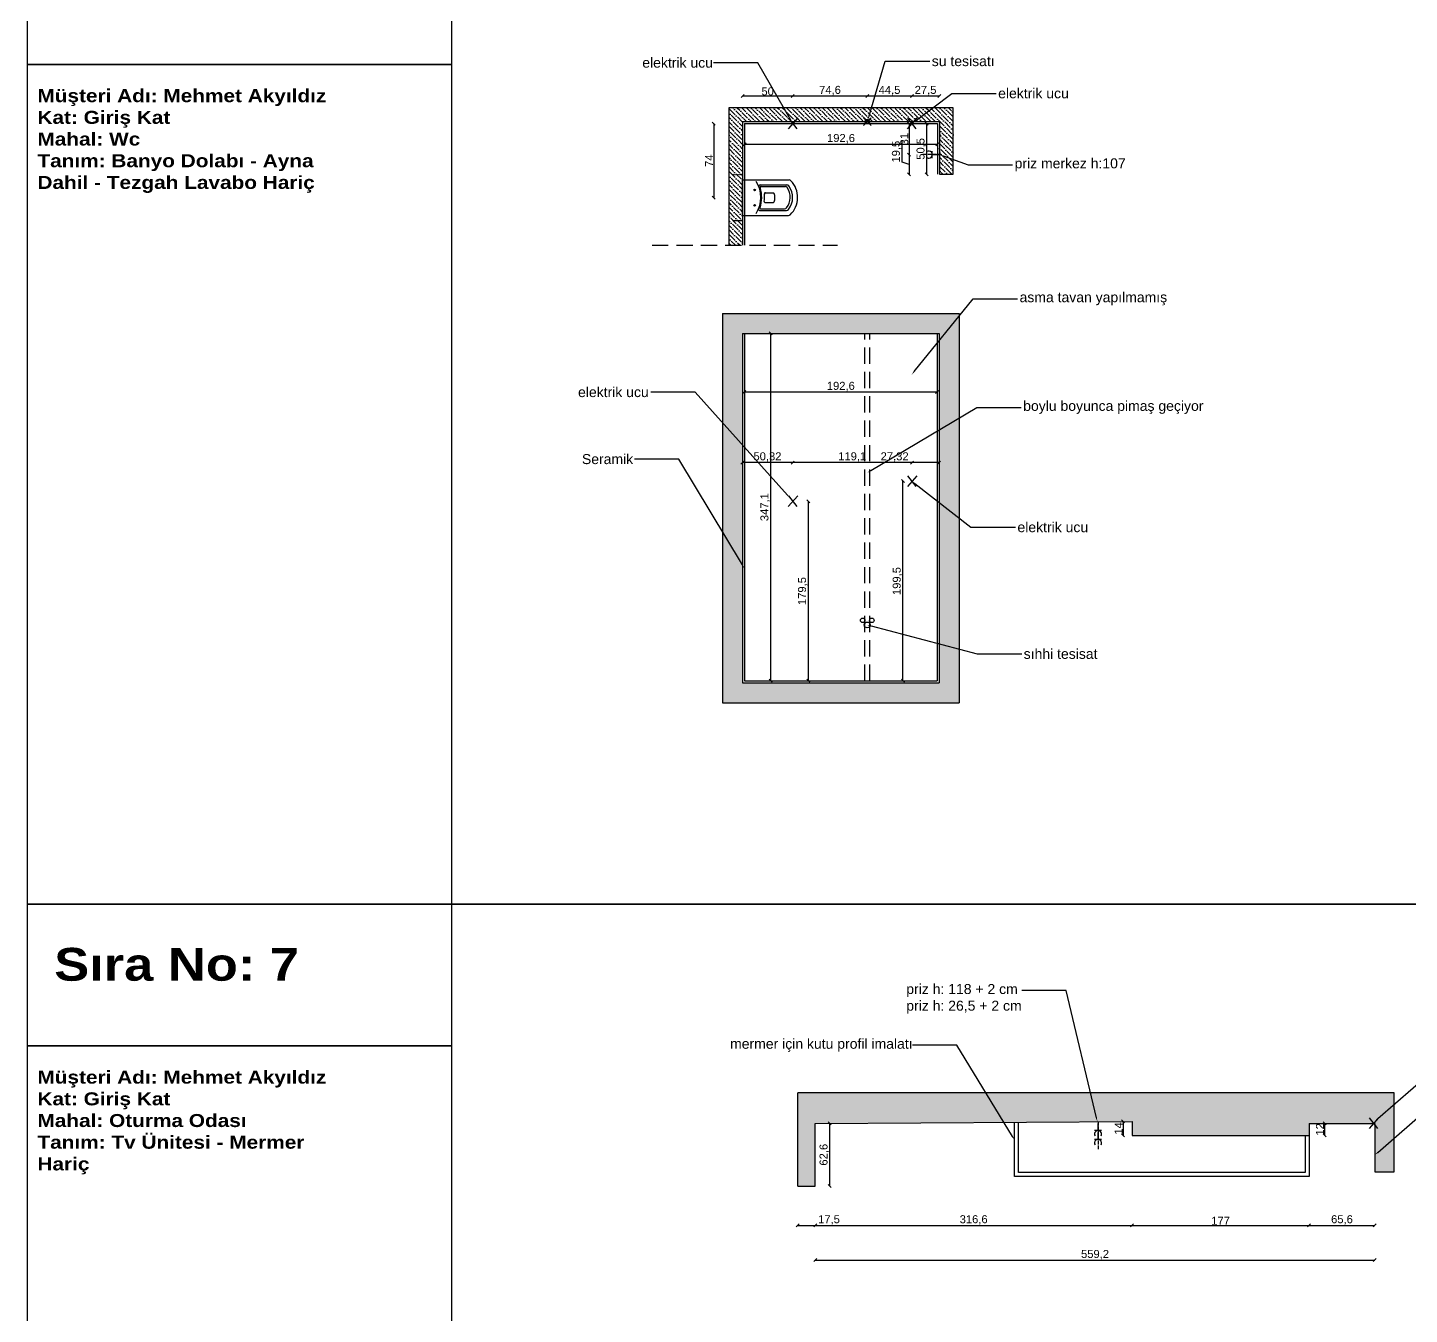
# Model space of a CAD drawing. Header units: millimetres. Extents: x -1860 to 15304, y 307 to 22353.
# Drawn here: x 3092 to 4473, y 15588 to 16874 of the extents above; entities that cross this region are included whole.
import ezdxf
from ezdxf import colors
from ezdxf.entities.mleader import LeaderData, LeaderLine
from ezdxf.math import Vec2, Vec3

# ---------------------------------------------------------------- set-up
doc = ezdxf.new("R2010")
doc.units = ezdxf.units.MM
for name, pattern in [('( Hidden )', [0.375, 0.25, -0.125]), ('CENTER', [50.8, 31.75, -6.35, 6.35, -6.35]), ('DOT', [0.25, 0, -0.25])]:
    doc.linetypes.add(name, pattern=pattern)
for name, color, linetype in [('0_Toner_Axis', 8, 'CENTER'), ('5_Toner_Electrical', 133, 'Continuous'), ('dim_int', 183, 'Continuous'), ('perde', 90, 'Continuous'), ('prizler elektrik', 2, 'Continuous')]:
    doc.layers.add(name, color=color, linetype=linetype)
doc.layers.add('transparan', color=7, linetype='Continuous', transparency=0.75)
doc.layers.add('çerçeve', color=40, linetype='Continuous', lineweight=40)
doc.styles.get("Standard").update_dxf_attribs({"font": 'arial.ttf'})
doc.dimstyles.new('ISO-25', dxfattribs={"dimtxt": 8, "dimasz": 3, "dimexe": 1.25, "dimexo": 0.625, "dimtad": 1, "dimtxsty": 'Standard', "dimblk": 'OBLIQUE', "dimcen": 2.5, "dimse1": 1, "dimse2": 1, "dimadec": 0, "dimazin": 0, "dimtfac": 1, "dimtmove": 0, "dimatfit": 3, "dimldrblk": 'OBLIQUE', "dimfxl": 1, "dimarcsym": 0})

# ---------------------------------------------------------------- blocks, each defined once
blk = doc.blocks.new('_Oblique')
at = {"color": 0, "linetype": 'ByBlock', "lineweight": -2}
blk.add_line((-0.5, -0.5), (0.5, 0.5), dxfattribs=at)
blk = doc.blocks.new('*D156')
at = {"color": 0, "lineweight": -2, "transparency": 16777216}
blk.add_line((3808.8, 16757.1), (4001.4, 16757.1), dxfattribs=at)
at = {"layer": 'Defpoints', "color": 0, "transparency": 16777216}
for p in [(3808.8, 16777.7), (4001.4, 16777.7), (4001.4, 16757.1)]:
    blk.add_point(p, dxfattribs=at)
at = {"color": 0, "lineweight": -2, "transparency": 16777216, "xscale": 3, "yscale": 3, "zscale": 3, "rotation": 180}
blk.add_blockref('_Oblique', (3808.8, 16757.1), dxfattribs=at)
at = {"color": 0, "lineweight": -2, "transparency": 16777216, "xscale": 3, "yscale": 3, "zscale": 3}
blk.add_blockref('_Oblique', (4001.4, 16757.1), dxfattribs=at)
at = {"color": 0, "transparency": 16777216, "insert": (3905.1, 16762.6), "char_height": 8, "attachment_point": 5}
blk.add_mtext('192,6', dxfattribs=at)
blk = doc.blocks.new('*D355')
at = {"color": 0, "lineweight": -2, "transparency": 16777216}
blk.add_line((3990.7, 16777.7), (3990.7, 16727.2), dxfattribs=at)
at = {"layer": 'Defpoints', "color": 0, "transparency": 16777216}
for p in [(4001.4, 16777.7), (3990.7, 16727.2), (4003.4, 16727.2)]:
    blk.add_point(p, dxfattribs=at)
at = {"color": 0, "lineweight": -2, "transparency": 16777216, "xscale": 3, "yscale": 3, "zscale": 3}
for p, rotation in [((3990.7, 16777.7), 90), ((3990.7, 16727.2), 270)]:
    blk.add_blockref('_Oblique', p, dxfattribs=dict(at, rotation=rotation))
at = {"color": 0, "transparency": 16777216, "insert": (3985.3, 16752.5), "char_height": 8, "attachment_point": 5, "rotation": 90}
blk.add_mtext('50,5', dxfattribs=at)
blk = doc.blocks.new('zgvfdvd')
at = {"layer": 'prizler elektrik', "lineweight": 30}
for p, q in [((22208.29, -7204.62), (22213.29, -7209.62)), ((22213.29, -7204.62), (22208.29, -7209.62))]:
    blk.add_line(p, q, dxfattribs=at)
blk.add_circle((22210.79, -7207.12), 1.5, dxfattribs=at)
blk = doc.blocks.new('klozettt')
at = {"layer": 'transparan'}
for p, q in [((30831.9, 9996.9), (30831.9, 10043.4)), ((30831.9, 9996.9), (30831.9, 10042.8)), ((30836.9, 10014.3), (30836.9, 10041.2)), ((30862.3, 10013.8), (30862.3, 10040.8)), ((30867.3, 9996.9), (30867.3, 10042.8)), ((30838.4, 10015.4), (30838.4, 10039.3)), ((30844.8, 10019.6), (30844.8, 10027.6)), ((30854.4, 10019.5), (30854.4, 10027.6)), ((30860.8, 10015.2), (30860.8, 10038.9))]:
    blk.add_line(p, q, dxfattribs=at)
at = {"layer": 'transparan', "linetype": 'DOT', "ltscale": 0.05}
for p, q in [((30826.4, 9986.9), (30826.4, 9996.9)), ((30826.4, 9996.9), (30872.8, 9996.9)), ((30872.8, 9996.9), (30872.8, 9986.9))]:
    blk.add_line(p, q, dxfattribs=at)
at = {"layer": 'transparan', "linetype": 'Continuous'}
blk.add_line((30867.3, 9996.9), (30831.9, 9996.9), dxfattribs=at)
at = {"layer": 'transparan'}
for centre in [(30841.9, 10008.9), (30857.3, 10008.9)]:
    blk.add_circle(centre, 0.75, dxfattribs=at)
for centre, radius, start, end in [((30834.4, 10043.4), 2.5, 133.9934, 180.0201), ((30849.3, 10027.9), 24, 43.837, 133.9934), ((30839.4, 10041.2), 2.5, 125.722, 180.0346), ((30849.3, 10027.4), 19.5, 51.8497, 125.722), ((30840.9, 10039.3), 2.5, 124.1713, 180.0375), ((30849.3, 10026.9), 17.5, 53.1214, 124.1713), ((30858.3, 10038.9), 2.5, 0.0198, 53.1214), ((30859.8, 10040.8), 2.5, 0.0198, 51.8498), ((30864.8, 10042.8), 2.5, 0.0195, 43.837), ((30845.8, 10027.6), 1, 109.3138, 180.0375), ((30849.6, 10016.7), 12.5, 70.7258, 109.3138), ((30853.4, 10027.6), 1, 0.0021, 70.7258), ((30849.3, 9985.1), 30, 57.7888, 122.2507), ((30838.2, 10014.4), 1.29, 182.1145, 291.8665), ((30839.4, 10015.4), 1, 180.0375, 288.0527), ((30849.3, 9985), 31, 70.8535, 108.0527), ((30845.8, 10019.6), 1, 180.0375, 276.2942), ((30849.3, 9987.8), 31, 82.6634, 96.2942), ((30853.4, 10019.5), 1, 262.6634, 0.0021), ((30859.8, 10015.2), 1, 250.8535, 305.4367), ((30859.8, 10015.2), 1, 305.4367, 0.0197), ((30861.2, 10013.8), 1.11, 254.2168, 357.0535)]:
    blk.add_arc(centre, radius, start, end, dxfattribs=at)
blk = doc.blocks.new('*D356')
at = {"color": 0, "lineweight": -2, "transparency": 16777216}
blk.add_line((3777.9, 16777.7), (3777.9, 16703.7), dxfattribs=at)
at = {"layer": 'Defpoints', "color": 0, "transparency": 16777216}
for p in [(3806.8, 16777.7), (3777.9, 16703.7), (3806.8, 16703.7)]:
    blk.add_point(p, dxfattribs=at)
at = {"color": 0, "lineweight": -2, "transparency": 16777216, "xscale": 3, "yscale": 3, "zscale": 3}
for p, rotation in [((3777.9, 16777.7), 90), ((3777.9, 16703.7), 270)]:
    blk.add_blockref('_Oblique', p, dxfattribs=dict(at, rotation=rotation))
at = {"color": 0, "transparency": 16777216, "insert": (3773.3, 16740.7), "char_height": 8, "attachment_point": 5, "rotation": 90}
blk.add_mtext('74', dxfattribs=at)
blk = doc.blocks.new('*D157')
at = {"color": 0, "lineweight": -2, "transparency": 16777216}
blk.add_line((4003.4, 16805.2), (3975.9, 16805.2), dxfattribs=at)
at = {"layer": 'Defpoints', "color": 0, "transparency": 16777216}
for p in [(3975.9, 16805.2), (3975.9, 16779.7), (4003.4, 16779.7)]:
    blk.add_point(p, dxfattribs=at)
at = {"color": 0, "lineweight": -2, "transparency": 16777216, "xscale": 3, "yscale": 3, "zscale": 3, "rotation": 180}
blk.add_blockref('_Oblique', (3975.9, 16805.2), dxfattribs=at)
at = {"color": 0, "lineweight": -2, "transparency": 16777216, "xscale": 3, "yscale": 3, "zscale": 3}
blk.add_blockref('_Oblique', (4003.4, 16805.2), dxfattribs=at)
at = {"color": 0, "transparency": 16777216, "insert": (3989.6, 16810.7), "char_height": 8, "attachment_point": 5}
blk.add_mtext('27,5', dxfattribs=at)
blk = doc.blocks.new('*D357')
at = {"color": 0, "lineweight": -2, "transparency": 16777216}
blk.add_line((3975.9, 16805.2), (3931.4, 16805.2), dxfattribs=at)
at = {"layer": 'Defpoints', "color": 0, "transparency": 16777216}
for p in [(3931.4, 16805.2), (3931.4, 16779.7), (3975.9, 16779.7)]:
    blk.add_point(p, dxfattribs=at)
at = {"color": 0, "lineweight": -2, "transparency": 16777216, "xscale": 3, "yscale": 3, "zscale": 3, "rotation": 180}
blk.add_blockref('_Oblique', (3931.4, 16805.2), dxfattribs=at)
at = {"color": 0, "lineweight": -2, "transparency": 16777216, "xscale": 3, "yscale": 3, "zscale": 3}
blk.add_blockref('_Oblique', (3975.9, 16805.2), dxfattribs=at)
at = {"color": 0, "transparency": 16777216, "insert": (3953.6, 16810.7), "char_height": 8, "attachment_point": 5}
blk.add_mtext('44,5', dxfattribs=at)
blk = doc.blocks.new('*D358')
at = {"color": 0, "lineweight": -2, "transparency": 16777216}
blk.add_line((3931.4, 16805.2), (3856.8, 16805.2), dxfattribs=at)
at = {"layer": 'Defpoints', "color": 0, "transparency": 16777216}
for p in [(3856.8, 16805.2), (3856.8, 16779.7), (3931.4, 16779.7)]:
    blk.add_point(p, dxfattribs=at)
at = {"color": 0, "lineweight": -2, "transparency": 16777216, "xscale": 3, "yscale": 3, "zscale": 3, "rotation": 180}
blk.add_blockref('_Oblique', (3856.8, 16805.2), dxfattribs=at)
at = {"color": 0, "lineweight": -2, "transparency": 16777216, "xscale": 3, "yscale": 3, "zscale": 3}
blk.add_blockref('_Oblique', (3931.4, 16805.2), dxfattribs=at)
at = {"color": 0, "transparency": 16777216, "insert": (3894.1, 16810.7), "char_height": 8, "attachment_point": 5}
blk.add_mtext('74,6', dxfattribs=at)
blk = doc.blocks.new('*D158')
at = {"color": 0, "lineweight": -2, "transparency": 16777216}
blk.add_line((3856.8, 16805.2), (3806.8, 16805.2), dxfattribs=at)
at = {"layer": 'Defpoints', "color": 0, "transparency": 16777216}
for p in [(3806.8, 16805.2), (3806.8, 16779.7), (3856.8, 16779.7)]:
    blk.add_point(p, dxfattribs=at)
at = {"color": 0, "lineweight": -2, "transparency": 16777216, "xscale": 3, "yscale": 3, "zscale": 3, "rotation": 180}
blk.add_blockref('_Oblique', (3806.8, 16805.2), dxfattribs=at)
at = {"color": 0, "lineweight": -2, "transparency": 16777216, "xscale": 3, "yscale": 3, "zscale": 3}
blk.add_blockref('_Oblique', (3856.8, 16805.2), dxfattribs=at)
at = {"color": 0, "transparency": 16777216, "insert": (3831.8, 16809.9), "char_height": 8, "attachment_point": 5}
blk.add_mtext('50', dxfattribs=at)
blk = doc.blocks.new('*D159')
at = {"color": 0, "lineweight": -2, "transparency": 16777216}
blk.add_line((3834.8, 16568.1), (3834.8, 16221), dxfattribs=at)
at = {"layer": 'Defpoints', "color": 0, "transparency": 16777216}
for p in [(3808.6, 16568.1), (3808.6, 16221), (3834.8, 16221)]:
    blk.add_point(p, dxfattribs=at)
at = {"color": 0, "lineweight": -2, "transparency": 16777216, "xscale": 3, "yscale": 3, "zscale": 3}
for p, rotation in [((3834.8, 16568.1), 90), ((3834.8, 16221), 270)]:
    blk.add_blockref('_Oblique', p, dxfattribs=dict(at, rotation=rotation))
at = {"color": 0, "transparency": 16777216, "insert": (3829.3, 16394.5), "char_height": 8, "attachment_point": 5, "rotation": 90}
blk.add_mtext('347,1', dxfattribs=at)
blk = doc.blocks.new('*D359')
at = {"color": 0, "lineweight": -2, "transparency": 16777216}
blk.add_line((3808.6, 16509.6), (4001.2, 16509.6), dxfattribs=at)
at = {"layer": 'Defpoints', "color": 0, "transparency": 16777216}
for p in [(3808.6, 16568.1), (4001.2, 16568.1), (4001.2, 16509.6)]:
    blk.add_point(p, dxfattribs=at)
at = {"color": 0, "lineweight": -2, "transparency": 16777216, "xscale": 3, "yscale": 3, "zscale": 3, "rotation": 180}
blk.add_blockref('_Oblique', (3808.6, 16509.6), dxfattribs=at)
at = {"color": 0, "lineweight": -2, "transparency": 16777216, "xscale": 3, "yscale": 3, "zscale": 3}
blk.add_blockref('_Oblique', (4001.2, 16509.6), dxfattribs=at)
at = {"color": 0, "transparency": 16777216, "insert": (3904.9, 16515), "char_height": 8, "attachment_point": 5}
blk.add_mtext('192,6', dxfattribs=at)
blk = doc.blocks.new('A$C5399117F')
at = {"layer": '0_Toner_Axis', "ltscale": 0.1}
blk.add_lwpolyline([(3.5, 18.8), (3.5, 0)], dxfattribs=at)
at = {"layer": '5_Toner_Electrical'}
for p, q in [((3.5, 9.9), (3.5, 16.9)), ((7, 9.9), (0, 9.9))]:
    blk.add_line(p, q, dxfattribs=at)
blk.add_arc((3.5, 6.4), 3.53, 326.7114, 213.2886, dxfattribs=at)
blk = doc.blocks.new('*D360')
at = {"color": 0, "lineweight": -2, "transparency": 16777216}
blk.add_line((3973.2, 16777.7), (3973.2, 16746.7), dxfattribs=at)
at = {"layer": 'Defpoints', "color": 0, "transparency": 16777216}
for p in [(4001.4, 16777.7), (3973.2, 16746.7), (4003.4, 16746.7)]:
    blk.add_point(p, dxfattribs=at)
at = {"color": 0, "lineweight": -2, "transparency": 16777216, "xscale": 3, "yscale": 3, "zscale": 3}
for p, rotation in [((3973.2, 16777.7), 90), ((3973.2, 16746.7), 270)]:
    blk.add_blockref('_Oblique', p, dxfattribs=dict(at, rotation=rotation))
at = {"color": 0, "transparency": 16777216, "insert": (3968.4, 16762.2), "char_height": 8, "attachment_point": 5, "rotation": 90}
blk.add_mtext('31', dxfattribs=at)
blk = doc.blocks.new('*D361')
at = {"color": 0, "lineweight": -2, "transparency": 16777216}
for p, q in [((3966.2, 16739.1), (3966.2, 16760.4)), ((3973.2, 16737), (3966.2, 16739.1)), ((3973.2, 16746.7), (3973.2, 16727.2))]:
    blk.add_line(p, q, dxfattribs=at)
at = {"layer": 'Defpoints', "color": 0, "transparency": 16777216}
for p in [(4003.4, 16746.7), (3973.2, 16727.2), (4003.4, 16727.2)]:
    blk.add_point(p, dxfattribs=at)
at = {"color": 0, "lineweight": -2, "transparency": 16777216, "xscale": 3, "yscale": 3, "zscale": 3}
for p, rotation in [((3973.2, 16746.7), 90), ((3973.2, 16727.2), 270)]:
    blk.add_blockref('_Oblique', p, dxfattribs=dict(at, rotation=rotation))
at = {"color": 0, "transparency": 16777216, "insert": (3960.7, 16749.7), "char_height": 8, "attachment_point": 5, "rotation": 90}
blk.add_mtext('19,5', dxfattribs=at)
blk = doc.blocks.new('*D160')
at = {"color": 0, "lineweight": -2, "transparency": 16777216}
blk.add_line((3872.4, 16400.5), (3872.4, 16221), dxfattribs=at)
at = {"layer": 'Defpoints', "color": 0, "transparency": 16777216}
for p in [(3856.8, 16400.5), (3856.8, 16221), (3872.4, 16221)]:
    blk.add_point(p, dxfattribs=at)
at = {"color": 0, "lineweight": -2, "transparency": 16777216, "xscale": 3, "yscale": 3, "zscale": 3}
for p, rotation in [((3872.4, 16400.5), 90), ((3872.4, 16221), 270)]:
    blk.add_blockref('_Oblique', p, dxfattribs=dict(at, rotation=rotation))
at = {"color": 0, "transparency": 16777216, "insert": (3866.9, 16310.7), "char_height": 8, "attachment_point": 5, "rotation": 90}
blk.add_mtext('179,5', dxfattribs=at)
blk = doc.blocks.new('*D161')
at = {"color": 0, "lineweight": -2, "transparency": 16777216}
blk.add_line((3967, 16221), (3967, 16420.5), dxfattribs=at)
at = {"layer": 'Defpoints', "color": 0, "transparency": 16777216}
for p in [(3967, 16420.5), (3975.9, 16420.5), (4001.2, 16221)]:
    blk.add_point(p, dxfattribs=at)
at = {"color": 0, "lineweight": -2, "transparency": 16777216, "xscale": 3, "yscale": 3, "zscale": 3}
for p, rotation in [((3967, 16420.5), 90), ((3967, 16221), 270)]:
    blk.add_blockref('_Oblique', p, dxfattribs=dict(at, rotation=rotation))
at = {"color": 0, "transparency": 16777216, "insert": (3961.5, 16320.7), "char_height": 8, "attachment_point": 5, "rotation": 90}
blk.add_mtext('199,5', dxfattribs=at)
blk = doc.blocks.new('*D362')
at = {"color": 0, "lineweight": -2, "transparency": 16777216}
for p, q in [((3975.9, 16439.1), (3944.6, 16439.1)), ((4003.2, 16439.1), (3975.9, 16439.1))]:
    blk.add_line(p, q, dxfattribs=at)
at = {"layer": 'Defpoints', "color": 0, "transparency": 16777216}
for p in [(3975.9, 16439.1), (3975.9, 16420.5), (4003.2, 16219)]:
    blk.add_point(p, dxfattribs=at)
at = {"color": 0, "lineweight": -2, "transparency": 16777216, "xscale": 3, "yscale": 3, "zscale": 3, "rotation": 180}
blk.add_blockref('_Oblique', (3975.9, 16439.1), dxfattribs=at)
at = {"color": 0, "lineweight": -2, "transparency": 16777216, "xscale": 3, "yscale": 3, "zscale": 3}
blk.add_blockref('_Oblique', (4003.2, 16439.1), dxfattribs=at)
at = {"color": 0, "transparency": 16777216, "insert": (3958.7, 16444.6), "char_height": 8, "attachment_point": 5}
blk.add_mtext('27,32', dxfattribs=at)
blk = doc.blocks.new('*D162')
at = {"color": 0, "lineweight": -2, "transparency": 16777216}
blk.add_line((3975.9, 16439.1), (3856.8, 16439.1), dxfattribs=at)
at = {"layer": 'Defpoints', "color": 0, "transparency": 16777216}
for p in [(3856.8, 16439.1), (3975.9, 16420.5), (3856.8, 16400.5)]:
    blk.add_point(p, dxfattribs=at)
at = {"color": 0, "lineweight": -2, "transparency": 16777216, "xscale": 3, "yscale": 3, "zscale": 3, "rotation": 180}
blk.add_blockref('_Oblique', (3856.8, 16439.1), dxfattribs=at)
at = {"color": 0, "lineweight": -2, "transparency": 16777216, "xscale": 3, "yscale": 3, "zscale": 3}
blk.add_blockref('_Oblique', (3975.9, 16439.1), dxfattribs=at)
at = {"color": 0, "transparency": 16777216, "insert": (3916.3, 16444.6), "char_height": 8, "attachment_point": 5}
blk.add_mtext('119,1', dxfattribs=at)
blk = doc.blocks.new('*D163')
at = {"color": 0, "lineweight": -2, "transparency": 16777216}
blk.add_line((3856.8, 16439.1), (3806.5, 16439.1), dxfattribs=at)
at = {"layer": 'Defpoints', "color": 0, "transparency": 16777216}
for p in [(3806.5, 16449.6), (3806.5, 16439.1), (3856.8, 16400.5)]:
    blk.add_point(p, dxfattribs=at)
at = {"color": 0, "lineweight": -2, "transparency": 16777216, "xscale": 3, "yscale": 3, "zscale": 3, "rotation": 180}
blk.add_blockref('_Oblique', (3806.5, 16439.1), dxfattribs=at)
at = {"color": 0, "lineweight": -2, "transparency": 16777216, "xscale": 3, "yscale": 3, "zscale": 3}
blk.add_blockref('_Oblique', (3856.8, 16439.1), dxfattribs=at)
at = {"color": 0, "transparency": 16777216, "insert": (3831.6, 16444.6), "char_height": 8, "attachment_point": 5}
blk.add_mtext('50,32', dxfattribs=at)
blk = doc.blocks.new('*D253')
at = {"color": 0, "lineweight": -2, "transparency": 16777216}
for p, q in [((3861.9, 15676.9), (3879.4, 15676.9)), ((3879.4, 15676.9), (3903.7, 15676.9))]:
    blk.add_line(p, q, dxfattribs=at)
at = {"layer": 'Defpoints', "color": 0, "transparency": 16777216}
for p in [(3861.9, 15716.2), (3879.4, 15716.2), (3879.4, 15676.9)]:
    blk.add_point(p, dxfattribs=at)
at = {"color": 0, "lineweight": -2, "transparency": 16777216, "xscale": 3, "yscale": 3, "zscale": 3, "rotation": 180}
blk.add_blockref('_Oblique', (3861.9, 15676.9), dxfattribs=at)
at = {"color": 0, "lineweight": -2, "transparency": 16777216, "xscale": 3, "yscale": 3, "zscale": 3}
blk.add_blockref('_Oblique', (3879.4, 15676.9), dxfattribs=at)
at = {"color": 0, "transparency": 16777216, "insert": (3893.1, 15682.3), "char_height": 8, "attachment_point": 5}
blk.add_mtext('17,5', dxfattribs=at)
blk = doc.blocks.new('*D254')
at = {"color": 0, "lineweight": -2, "transparency": 16777216}
blk.add_line((3893.8, 15716.2), (3893.8, 15778.8), dxfattribs=at)
at = {"layer": 'Defpoints', "color": 0, "transparency": 16777216}
for p in [(3879.4, 15778.8), (3893.8, 15778.8), (3879.4, 15716.2)]:
    blk.add_point(p, dxfattribs=at)
at = {"color": 0, "lineweight": -2, "transparency": 16777216, "xscale": 3, "yscale": 3, "zscale": 3}
for p, rotation in [((3893.8, 15778.8), 90), ((3893.8, 15716.2), 270)]:
    blk.add_blockref('_Oblique', p, dxfattribs=dict(at, rotation=rotation))
at = {"color": 0, "transparency": 16777216, "insert": (3888.4, 15747.5), "char_height": 8, "attachment_point": 5, "rotation": 90}
blk.add_mtext('62,6', dxfattribs=at)
blk = doc.blocks.new('*D133')
at = {"color": 0, "lineweight": -2, "transparency": 16777216}
blk.add_line((3879.4, 15676.9), (4196, 15676.9), dxfattribs=at)
at = {"layer": 'Defpoints', "color": 0, "transparency": 16777216}
for p in [(3879.4, 15723.1), (4196, 15725.1), (4196, 15676.9)]:
    blk.add_point(p, dxfattribs=at)
at = {"color": 0, "lineweight": -2, "transparency": 16777216, "xscale": 3, "yscale": 3, "zscale": 3, "rotation": 180}
blk.add_blockref('_Oblique', (3879.4, 15676.9), dxfattribs=at)
at = {"color": 0, "lineweight": -2, "transparency": 16777216, "xscale": 3, "yscale": 3, "zscale": 3}
blk.add_blockref('_Oblique', (4196, 15676.9), dxfattribs=at)
at = {"color": 0, "transparency": 16777216, "insert": (4037.7, 15682.3), "char_height": 8, "attachment_point": 5}
blk.add_mtext('316,6', dxfattribs=at)
blk = doc.blocks.new('*D134')
at = {"color": 0, "lineweight": -2, "transparency": 16777216}
blk.add_line((4196, 15676.9), (4373, 15676.9), dxfattribs=at)
at = {"layer": 'Defpoints', "color": 0, "transparency": 16777216}
for p in [(4196, 15766.8), (4373, 15766.8), (4373, 15676.9)]:
    blk.add_point(p, dxfattribs=at)
at = {"color": 0, "lineweight": -2, "transparency": 16777216, "xscale": 3, "yscale": 3, "zscale": 3, "rotation": 180}
blk.add_blockref('_Oblique', (4196, 15676.9), dxfattribs=at)
at = {"color": 0, "lineweight": -2, "transparency": 16777216, "xscale": 3, "yscale": 3, "zscale": 3}
blk.add_blockref('_Oblique', (4373, 15676.9), dxfattribs=at)
at = {"color": 0, "transparency": 16777216, "insert": (4284.5, 15681.5), "char_height": 8, "attachment_point": 5}
blk.add_mtext('177', dxfattribs=at)
blk = doc.blocks.new('*D135')
at = {"color": 0, "lineweight": -2, "transparency": 16777216}
blk.add_line((4373, 15676.9), (4438.6, 15676.9), dxfattribs=at)
at = {"layer": 'Defpoints', "color": 0, "transparency": 16777216}
for p in [(4373, 15766.8), (4438.6, 15730.3), (4438.6, 15676.9)]:
    blk.add_point(p, dxfattribs=at)
at = {"color": 0, "lineweight": -2, "transparency": 16777216, "xscale": 3, "yscale": 3, "zscale": 3, "rotation": 180}
blk.add_blockref('_Oblique', (4373, 15676.9), dxfattribs=at)
at = {"color": 0, "lineweight": -2, "transparency": 16777216, "xscale": 3, "yscale": 3, "zscale": 3}
blk.add_blockref('_Oblique', (4438.6, 15676.9), dxfattribs=at)
at = {"color": 0, "transparency": 16777216, "insert": (4405.8, 15682.3), "char_height": 8, "attachment_point": 5}
blk.add_mtext('65,6', dxfattribs=at)
blk = doc.blocks.new('*D255')
at = {"color": 0, "lineweight": -2, "transparency": 16777216}
blk.add_line((4388.4, 15778.8), (4388.4, 15766.8), dxfattribs=at)
at = {"layer": 'Defpoints', "color": 0, "transparency": 16777216}
for p in [(4373, 15778.8), (4373, 15766.8), (4388.4, 15766.8)]:
    blk.add_point(p, dxfattribs=at)
at = {"color": 0, "lineweight": -2, "transparency": 16777216, "xscale": 3, "yscale": 3, "zscale": 3}
for p, rotation in [((4388.4, 15778.8), 90), ((4388.4, 15766.8), 270)]:
    blk.add_blockref('_Oblique', p, dxfattribs=dict(at, rotation=rotation))
at = {"color": 0, "transparency": 16777216, "insert": (4383.8, 15772.8), "char_height": 8, "attachment_point": 5, "rotation": 90}
blk.add_mtext('12', dxfattribs=at)
blk = doc.blocks.new('*D256')
at = {"color": 0, "lineweight": -2, "transparency": 16777216}
blk.add_line((4187.1, 15780.8), (4187.1, 15766.8), dxfattribs=at)
at = {"layer": 'Defpoints', "color": 0, "transparency": 16777216}
for p in [(4196, 15780.8), (4187.1, 15766.8), (4196, 15766.8)]:
    blk.add_point(p, dxfattribs=at)
at = {"color": 0, "lineweight": -2, "transparency": 16777216, "xscale": 3, "yscale": 3, "zscale": 3}
for p, rotation in [((4187.1, 15780.8), 90), ((4187.1, 15766.8), 270)]:
    blk.add_blockref('_Oblique', p, dxfattribs=dict(at, rotation=rotation))
at = {"color": 0, "transparency": 16777216, "insert": (4182.5, 15773.8), "char_height": 8, "attachment_point": 5, "rotation": 90}
blk.add_mtext('14', dxfattribs=at)
blk = doc.blocks.new('*D138')
at = {"color": 0, "lineweight": -2, "transparency": 16777216}
blk.add_line((3879.4, 15642.2), (4438.6, 15642.2), dxfattribs=at)
at = {"layer": 'Defpoints', "color": 0, "transparency": 16777216}
for p in [(4438.6, 15730.3), (3879.4, 15716.2), (4438.6, 15642.2)]:
    blk.add_point(p, dxfattribs=at)
at = {"color": 0, "lineweight": -2, "transparency": 16777216, "xscale": 3, "yscale": 3, "zscale": 3, "rotation": 180}
blk.add_blockref('_Oblique', (3879.4, 15642.2), dxfattribs=at)
at = {"color": 0, "lineweight": -2, "transparency": 16777216, "xscale": 3, "yscale": 3, "zscale": 3}
blk.add_blockref('_Oblique', (4438.6, 15642.2), dxfattribs=at)
at = {"color": 0, "transparency": 16777216, "insert": (4159, 15647.6), "char_height": 8, "attachment_point": 5}
blk.add_mtext('559,2', dxfattribs=at)
blk = doc.blocks.new('A$C250070FD')
at = {"color": 244, "true_color": 0x991b1e}
for p, q in [((7.8, 8.8), (-1.7, -2)), ((-1.5, 8.6), (6.8, -2))]:
    blk.add_line(p, q, dxfattribs=at)

msp = doc.modelspace()

# ---------------------------------------------------------------- hatches: boundary and pattern name
at = {"true_color": 0x636466, "transparency": 33554687}
h = msp.add_hatch(dxfattribs=at)
h.set_pattern_fill('ANSI36', color=251, angle=270)
h.set_pattern_definition([(315, (-3502.7175, 9558.6662), (6.1739261, -1.683798), [7.9375, -1.5875, 0, -1.5875])])
h.paths.add_polyline_path([(3806.78833, 16779.73197), (4003.38833, 16779.73197), (4003.38833, 16727.23197), (4017.28833, 16727.23197), (4017.28833, 16779.73197), (4017.28833, 16793.63197), (3792.88833, 16793.63197), (3792.88833, 16656.1248), (3806.78833, 16656.1248)])
h = msp.add_hatch(dxfattribs=at)
h.set_pattern_fill('ANSI36', color=251, angle=270)
h.set_pattern_definition([(315, (-3502.7175, 9351.9497), (6.1739261, -1.683798), [7.9375, -1.5875, 0, -1.5875])])
h.paths.add_polyline_path([(4023.20791, 16585.6238), (4003.20791, 16560.87146), (4003.20791, 16472.9969), (4023.20791, 16484.32113)], flags=17)
h.paths.add_polyline_path([(4023.20791, 16484.32113), (4003.20791, 16472.9969), (4003.20791, 16399.19354), (4023.20791, 16383.63165)], flags=17)
h.paths.add_polyline_path([(4023.20791, 16383.63165), (4003.20791, 16399.19354), (4003.20791, 16257.88517), (4023.20791, 16252.61586)])
h.paths.add_polyline_path([(4023.20791, 16252.61586), (4003.20791, 16257.88517), (4003.20791, 16218.95077), (3806.60791, 16218.95077), (3806.60791, 16336.73539), (3786.60791, 16370.06826), (3786.60791, 16198.95077), (4023.20791, 16198.95077)])
h.paths.add_polyline_path([(3806.60791, 16568.05077), (4003.20791, 16568.05077), (4003.20791, 16560.87146), (4023.20791, 16585.6238), (4023.20791, 16588.05077), (3786.60791, 16588.05077), (3786.60791, 16370.06826), (3806.60791, 16336.73539)])
h = msp.add_hatch(dxfattribs=at)
h.set_pattern_fill('ANSI36', color=251, angle=270)
h.set_pattern_definition([(315, (-3208.4, 9351.9497), (6.1739261, -1.683798), [7.9375, -1.5875, 0, -1.5875])])
h.paths.add_polyline_path([(4458.08151, 15809.24469), (3861.88151, 15809.24469), (3861.88151, 15716.2124), (3879.38151, 15716.2124), (3879.38151, 15778.8124), (4195.98151, 15780.8124), (4195.98151, 15766.8124), (4372.98151, 15766.8124), (4372.98151, 15778.8124), (4438.58151, 15778.8124), (4438.58151, 15730.3124), (4458.08151, 15730.3124)])

# ---------------------------------------------------------------- linework, layer by layer
for p, q in [((4017.28833, 16793.63197), (3792.88833, 16793.63197)), ((3792.88833, 16793.63197), (3792.88833, 16656.1248)), ((4017.28833, 16779.73197), (4017.28833, 16793.63197)), ((3806.78833, 16779.73197), (4003.38833, 16779.73197)), ((3806.78833, 16779.73197), (3806.78833, 16656.1248)), ((4003.38833, 16779.73197), (4003.38833, 16727.23197)), ((4017.28833, 16727.23197), (4017.28833, 16779.73197)), ((3808.78833, 16777.73197), (4001.38833, 16777.73197)), ((3808.78833, 16777.73197), (3808.78833, 16656.1248)), ((4001.38833, 16777.73197), (4001.38833, 16727.23197)), ((4003.38833, 16727.23197), (4017.28833, 16727.23197)), ((3786.60791, 16588.05077), (3786.60791, 16198.95077)), ((3786.60791, 16588.05077), (4023.20791, 16588.05077)), ((4023.20791, 16588.05077), (4023.20791, 16198.95077)), ((3806.60791, 16568.05077), (3806.60791, 16218.95077)), ((3806.60791, 16568.05077), (4003.20791, 16568.05077)), ((3808.60791, 16568.05077), (3808.60791, 16220.95077)), ((4001.20791, 16568.05077), (4001.20791, 16220.95077)), ((4003.20791, 16568.05077), (4003.20791, 16218.95077)), ((3806.60791, 16218.95077), (4003.20791, 16218.95077)), ((3808.60791, 16220.95077), (4001.20791, 16220.95077)), ((3786.60791, 16198.95077), (4023.20791, 16198.95077)), ((4458.08151, 15809.24469), (3861.88151, 15809.24469)), ((3861.88151, 15716.2124), (3861.88151, 15809.24469)), ((4458.08151, 15730.3124), (4458.08151, 15809.24469)), ((3879.38151, 15778.8124), (4195.98151, 15780.8124)), ((3879.38151, 15716.2124), (3879.38151, 15778.8124)), ((4078.48151, 15725.8124), (4078.48151, 15780.07014)), ((4082.48151, 15729.8124), (4082.48151, 15780.07014)), ((4195.98151, 15780.8124), (4195.98151, 15766.8124)), ((4372.98151, 15778.8124), (4438.58151, 15778.8124)), ((4372.98151, 15778.8124), (4372.98151, 15766.8124)), ((4438.58151, 15778.8124), (4438.58151, 15730.3124)), ((4195.98151, 15766.8124), (4372.98151, 15766.8124)), ((4368.98151, 15766.8124), (4368.98151, 15729.8124)), ((4372.98151, 15766.8124), (4372.98151, 15725.8124)), ((4368.98151, 15729.8124), (4082.48151, 15729.8124)), ((4438.58151, 15730.3124), (4458.08151, 15730.3124)), ((3861.88151, 15716.2124), (3879.38151, 15716.2124)), ((4372.98151, 15725.8124), (4078.48151, 15725.8124))]:
    msp.add_line(p, q)
at = {"linetype": '( Hidden )', "ltscale": 65}
for p, q in [((3716.24639, 16656.1248), (3901.50912, 16656.1248)), ((3928.88833, 16220.95077), (3928.88833, 16568.05077)), ((3933.88833, 16220.95077), (3933.88833, 16568.05077))]:
    msp.add_line(p, q, dxfattribs=at)
for points in [[(3092.17375, 16978.38014), (10114.64183, 16978.38014), (10114.64183, 15997.7306), (3092.17375, 15997.7306)], [(3092.17375, 16978.38014), (3515.83176, 16978.38014), (3515.83176, 16836.83483), (3092.17375, 16836.83483)], [(3092.17375, 16836.83483), (3515.83176, 16836.83483), (3515.83176, 15997.7306), (3092.17375, 15997.7306)], [(3092.17375, 15997.7306), (10114.64183, 15997.7306), (10114.64183, 15017.08106), (3092.17375, 15017.08106)], [(3092.17375, 15997.7306), (3515.83176, 15997.7306), (3515.83176, 15856.18529), (3092.17375, 15856.18529)], [(3092.17375, 15856.18529), (3515.83176, 15856.18529), (3515.83176, 15017.08106), (3092.17375, 15017.08106)]]:
    msp.add_lwpolyline(points, close=True)
for centre, radius in [((3926.73257, 16281.44747), 2.28227), ((3935.96518, 16281.44747), 2.28227), ((3931.34048, 16276.81978), 2.9354)]:
    msp.add_circle(centre, radius)

# ---------------------------------------------------------------- block references
at = {"color": 219, "true_color": 0x642165}
for p in [(3853.98976, 16774.58692), (3973.08976, 16774.58692), (3973.21868, 16417.14444), (3854.11868, 16397.14444), (4434.54313, 15775.6617)]:
    msp.add_blockref('A$C250070FD', p, dxfattribs=at)
at = {"rotation": 270}
msp.add_blockref('A$C5399117F', (3986.46524, 16750.26182), dxfattribs=at)
for p in [(4158.52927, 15761.75194), (4158.5309, 15752.82886)]:
    msp.add_blockref('A$C5399117F', p)
at = {"layer": 'dim_int', "rotation": 270}
msp.add_blockref('klozettt', (-6190.11952, 47553.3223), dxfattribs=at)
at = {"layer": 'perde', "color": 0, "xscale": 1.5, "yscale": 1.5, "zscale": 1.5, "rotation": 270}
msp.add_blockref('zgvfdvd', (14742.07373, 50095.91474), dxfattribs=at)

# ---------------------------------------------------------------- texts
at = {"layer": 'çerçeve', "color": 0, "lineweight": 25, "transparency": 33554687, "char_height": 13, "width": 288.1522418, "attachment_point": 3}
for s, insert in [('\\pxql;{\\fArial Black|b1|i0|c162|p34;Müşteri Adı: Mehmet Akyıldız\\PKat: Giriş Kat\\PMahal: Wc\\PTanım: Banyo Dolabı - Ayna Dahil - Tezgah Lavabo Hariç}', (3390.12929, 16812.16651)), ('\\pxql;{\\fArial Black|b1|i0|c162|p34;Müşteri Adı: Mehmet Akyıldız\\PKat: Giriş Kat\\PMahal: Oturma Odası\\PTanım: Tv Ünitesi - Mermer Hariç}', (3390.12929, 15831.51697))]:
    msp.add_mtext(s, dxfattribs=dict(at, insert=insert))
at = {"layer": 'çerçeve', "color": 0, "lineweight": 25, "transparency": 33554687, "insert": (3363.45159, 15954.14238), "char_height": 32.7868852, "attachment_point": 3}
msp.add_mtext('{\\fArial Black|b1|i0|c162|p34;Sıra No: 7}', dxfattribs=at)

# ---------------------------------------------------------------- dimensions: what is measured, and where the dimension line sits
for base, p1, p2, picture, middle in [((3806.78833, 16805.23697), (3856.78833, 16779.73197), (3806.78833, 16779.73197), '*D158', (3831.78833, 16809.94656)), ((3856.78833, 16805.23697), (3931.38833, 16779.73197), (3856.78833, 16779.73197), '*D358', (3894.08833, 16810.66961)), ((3931.38833, 16805.23697), (3975.8867, 16779.73197), (3931.38833, 16779.73197), '*D357', (3953.63751, 16810.65324)), ((3806.47249, 16439.14971), (3856.78833, 16400.45077), (3806.47249, 16449.62489), '*D163', (3831.63041, 16444.58235)), ((3856.78833, 16439.14971), (3975.88833, 16420.45077), (3856.78833, 16400.45077), '*D162', (3916.33833, 16444.58235))]:
    dim = msp.add_linear_dim(base=base, p1=p1, p2=p2, dimstyle='ISO-25', override={"dimtmove": 1})
    dim.commit()
    dim.dimension.update_dxf_attribs({"geometry": picture, "text_midpoint": middle})
for p1, p2, distance, picture, middle in [((4003.38833, 16779.73197), (3975.8867, 16779.73197), -25.50501, '*D157', (3989.63751, 16810.66961)), ((3806.78833, 16777.73197), (3806.78833, 16703.73197), -28.90361, '*D356', (3773.25971, 16740.73197))]:
    dim = msp.add_aligned_dim(p1=p1, p2=p2, distance=distance, dimstyle='ISO-25')
    dim.commit()
    dim.dimension.update_dxf_attribs({"geometry": picture, "text_midpoint": middle})
for base, p1, p2, picture, middle in [((3973.15579, 16746.73359), (4001.38833, 16777.73197), (4003.38833, 16746.73359), '*D360', (3968.44347, 16762.23278)), ((3990.68751, 16727.23197), (4001.38833, 16777.73197), (4003.38833, 16727.23197), '*D355', (3985.25487, 16752.48197)), ((3834.76896, 16220.95077), (3808.60791, 16568.05077), (3808.60791, 16220.95077), '*D159', (3829.33632, 16394.50077)), ((3966.97544, 16420.45077), (4001.20791, 16220.95077), (3975.88833, 16420.45077), '*D161', (3961.5428, 16320.70077)), ((3872.37426, 16220.95077), (3856.78833, 16400.45077), (3856.78833, 16220.95077), '*D160', (3866.94162, 16310.70077)), ((3893.81793, 15778.8124), (3879.38151, 15716.2124), (3879.38151, 15778.8124), '*D254', (3888.38529, 15747.5124)), ((4187.09163, 15766.8124), (4195.98151, 15780.8124), (4195.98151, 15766.8124), '*D256', (4182.45026, 15773.8124)), ((4388.39712, 15766.8124), (4372.98151, 15778.8124), (4372.98151, 15766.8124), '*D255', (4383.75574, 15772.8124))]:
    dim = msp.add_linear_dim(base=base, p1=p1, p2=p2, angle=90, dimstyle='ISO-25')
    dim.commit()
    dim.dimension.update_dxf_attribs({"geometry": picture, "text_midpoint": middle})
for base, p1, p2, picture, middle in [((4001.38833, 16757.13737), (3808.78833, 16777.73197), (4001.38833, 16777.73197), '*D156', (3905.08833, 16762.57001)), ((4001.20791, 16509.60646), (3808.60791, 16568.05077), (4001.20791, 16568.05077), '*D359', (3904.90791, 16515.0391)), ((3975.88833, 16439.14971), (4003.20791, 16218.95077), (3975.88833, 16420.45077), '*D362', (3958.73809, 16444.58235)), ((4372.98151, 15676.90217), (4195.98151, 15766.8124), (4372.98151, 15766.8124), '*D134', (4284.48151, 15681.54354)), ((4438.58151, 15676.90217), (4372.98151, 15766.8124), (4438.58151, 15730.3124), '*D135', (4405.78151, 15682.33481)), ((4438.58151, 15642.17137), (3879.38151, 15716.2124), (4438.58151, 15730.3124), '*D138', (4158.98151, 15647.60401)), ((3879.38151, 15676.90217), (3861.88151, 15716.2124), (3879.38151, 15716.2124), '*D253', (3893.05017, 15682.33481)), ((4195.98151, 15676.90217), (3879.38151, 15723.12615), (4195.98151, 15725.12615), '*D133', (4037.68151, 15682.33481))]:
    dim = msp.add_linear_dim(base=base, p1=p1, p2=p2, dimstyle='ISO-25')
    dim.commit()
    dim.dimension.update_dxf_attribs({"geometry": picture, "text_midpoint": middle})
dim = msp.add_linear_dim(base=(3973.15579, 16727.23197), p1=(4003.38833, 16746.73359), p2=(4003.38833, 16727.23197), angle=90, dimstyle='ISO-25', override={"dimtmove": 1})
dim.commit()
dim.dimension.update_dxf_attribs({"geometry": '*D361', "text_midpoint": (3960.72801, 16739.70632)})

# ---------------------------------------------------------------- leaders
at = {"color": 6}
ml = msp.add_multileader_mtext('Standard', dxfattribs=at)
ml.set_content('elektrik ucu', color=6)
ml.set_leader_properties()
ml.build(insert=Vec2(0, 0))
ml.multileader.update_dxf_attribs({"dogleg_length": 44.44786})
ctx = ml.context
ctx.base_point, ctx.char_height, ctx.plane_origin = Vec3(3704.47905, 16838.56337), 10, Vec3(3856.7867, 16777.73197)
notes = []
notes.append((ctx, [(1, (1, 1, 0), (3822.06743, 16838.56337), (-1, 0), 44.44786, [(0, [(3856.7867, 16777.73197)], 0, [])])]))
ctx.mtext.insert, ctx.mtext.flow_direction = Vec3(3706.47905, 16843.64523), 5
ml = msp.add_multileader_mtext('Standard', dxfattribs=at)
ml.set_content('su tesisatı', color=6)
ml.set_leader_properties()
ml.build(insert=Vec2(0, 0))
ml.multileader.update_dxf_attribs({"dogleg_length": 44.44786})
ctx = ml.context
ctx.base_point, ctx.char_height, ctx.plane_origin = Vec3(3993.79424, 16840.10597), 10, Vec3(3932.11924, 16781.73197)
notes.append((ctx, [(0, (1, 1, 0), (3949.34638, 16840.10597), (1, 0), 44.44786, [(0, [(3932.11924, 16781.73197)], 0, [])])]))
ctx.mtext.insert, ctx.mtext.flow_direction = Vec3(3995.79424, 16845.18782), 5
ml = msp.add_multileader_mtext('Standard', dxfattribs=at)
ml.set_content('elektrik ucu', color=6)
ml.set_leader_properties()
ml.build(insert=Vec2(0, 0))
ml.multileader.update_dxf_attribs({"dogleg_length": 44.44786})
ctx = ml.context
ctx.base_point, ctx.char_height, ctx.plane_origin = Vec3(4060.16547, 16807.95978), 10, Vec3(3975.8867, 16777.73197)
notes.append((ctx, [(0, (1, 1, 0), (4015.71761, 16807.95978), (1, 0), 44.44786, [(0, [(3975.8867, 16777.73197)], 0, [])])]))
ctx.mtext.insert, ctx.mtext.flow_direction = Vec3(4062.16547, 16813.04164), 5
ml = msp.add_multileader_mtext('Standard', dxfattribs=at)
ml.set_content('priz merkez h:107', color=6)
ml.set_leader_properties()
ml.build(insert=Vec2(0, 0))
ml.multileader.update_dxf_attribs({"dogleg_length": 44.44786})
ctx = ml.context
ctx.base_point, ctx.char_height, ctx.plane_origin = Vec3(4076.61924, 16736.66151), 10, Vec3(4003.38833, 16746.73359)
notes.append((ctx, [(0, (1, 1, 0), (4032.17138, 16736.66151), (1, 0), 44.44786, [(0, [(4003.38833, 16746.73359)], 0, [])])]))
ctx.mtext.insert, ctx.mtext.flow_direction = Vec3(4078.61924, 16743.04964), 5
ml = msp.add_multileader_mtext('Standard', dxfattribs=at)
ml.set_content('asma tavan yapılmamış ', color=6)
ml.set_leader_properties()
ml.build(insert=Vec2(0, 0))
ml.multileader.update_dxf_attribs({"dogleg_length": 44.44786})
ctx = ml.context
ctx.base_point, ctx.char_height, ctx.plane_origin = Vec3(4081.55668, 16602.82779), 10, Vec3(3975.8626, 16527.02845)
notes.append((ctx, [(0, (1, 1, 0), (4037.10882, 16602.82779), (1, 0), 44.44786, [(0, [(3975.8626, 16527.02845)], 0, [])])]))
ctx.mtext.insert, ctx.mtext.flow_direction = Vec3(4083.55668, 16609.29778), 5
ml = msp.add_multileader_mtext('Standard', dxfattribs=at)
ml.set_content('elektrik ucu', color=6)
ml.set_leader_properties()
ml.build(insert=Vec2(0, 0))
ml.multileader.update_dxf_attribs({"dogleg_length": 44.44786})
ctx = ml.context
ctx.base_point, ctx.char_height, ctx.plane_origin = Vec3(3641.79435, 16509.42197), 10, Vec3(3904.70395, 16403.60147)
ctx.text_align_type = 2
notes.append((ctx, [(1, (1, 1, 0), (3759.38273, 16509.42197), (-1, 0), 44.44786, [(0, [(3854.22968, 16403.60147)], 0, [])])]))
ctx.mtext.insert, ctx.mtext.alignment, ctx.mtext.flow_direction = Vec3(3712.93487, 16514.50383), 3, 5
ml = msp.add_multileader_mtext('Standard', dxfattribs=at)
ml.set_content('boylu boyunca pimaş geçiyor', color=6)
ml.set_leader_properties()
ml.build(insert=Vec2(0, 0))
ml.multileader.update_dxf_attribs({"dogleg_length": 44.44786})
ctx = ml.context
ctx.base_point, ctx.char_height, ctx.plane_origin = Vec3(4085.20718, 16494.25893), 10, Vec3(3975.8626, 16428.93457)
notes.append((ctx, [(0, (1, 1, 0), (4040.75932, 16494.25893), (1, 0), 44.44786, [(0, [(3931.42722, 16428.93457)], 0, [])])]))
ctx.mtext.insert, ctx.mtext.flow_direction = Vec3(4087.20718, 16500.72892), 5
ml = msp.add_multileader_mtext('Standard', dxfattribs=at)
ml.set_content('Seramik', color=6)
ml.set_leader_properties()
ml.build(insert=Vec2(0, 0))
ml.multileader.update_dxf_attribs({"dogleg_length": 44.44786})
ctx = ml.context
ctx.base_point, ctx.char_height, ctx.plane_origin = Vec3(3644.16787, 16442.46667), 10, Vec3(3808.60791, 16332.05005)
notes.append((ctx, [(0, (1, 1, 0), (3743.16826, 16442.46667), (-1, 0), 44.44786, [(1, [(3808.60791, 16333.4021), (3743.16826, 16442.46667)], 0, [])])]))
ctx.mtext.insert, ctx.mtext.flow_direction = Vec3(3646.16787, 16447.55194), 5
ml = msp.add_multileader_mtext('Standard', dxfattribs=at)
ml.set_content('elektrik ucu', color=6)
ml.set_leader_properties()
ml.build(insert=Vec2(0, 0))
ml.multileader.update_dxf_attribs({"dogleg_length": 44.44786})
ctx = ml.context
ctx.base_point, ctx.char_height, ctx.plane_origin = Vec3(4079.46238, 16374.44499), 10, Vec3(4026.3626, 16420.45077)
notes.append((ctx, [(0, (1, 1, 0), (4035.01452, 16374.44499), (1, 0), 44.44786, [(0, [(3975.88833, 16420.45077)], 0, [])])]))
ctx.mtext.insert, ctx.mtext.flow_direction = Vec3(4081.46238, 16379.52684), 5
ml = msp.add_multileader_mtext('Standard', dxfattribs=at)
ml.set_content('sıhhi tesisat', color=6)
ml.set_leader_properties()
ml.build(insert=Vec2(0, 0))
ml.multileader.update_dxf_attribs({"dogleg_length": 44.44786})
ctx = ml.context
ctx.base_point, ctx.char_height, ctx.plane_origin = Vec3(4085.67194, 16247.86922), 10, Vec3(3931.34048, 16276.81978)
notes.append((ctx, [(0, (1, 1, 0), (4041.22408, 16247.86922), (1, 0), 44.44786, [(0, [(3931.34048, 16276.81978)], 0, [])])]))
ctx.mtext.insert, ctx.mtext.flow_direction = Vec3(4087.67194, 16252.95107), 5
ml = msp.add_multileader_mtext('Standard', dxfattribs=at)
ml.set_content('priz h: 118 + 2 cm \\Ppriz h: 26,5 + 2 cm', color=6)
ml.set_leader_properties()
ml.build(insert=Vec2(0, 0))
ml.multileader.update_dxf_attribs({"dogleg_length": 44.44786})
ctx = ml.context
ctx.base_point, ctx.char_height, ctx.plane_origin = Vec3(3968.35373, 15911.68846), 10, Vec3(4165.00653, 15784.06533)
notes.append((ctx, [(1, (1, 1, 0), (4130.28726, 15911.68846), (-1, 0), 44.44786, [(0, [(4161.25508, 15780.59303)], 0, [])])]))
ctx.mtext.insert, ctx.mtext.flow_direction = Vec3(3970.35373, 15918.07659), 5
ml = msp.add_multileader_mtext('Standard', dxfattribs=at)
ml.set_content('mermer için kutu profil imalatı', color=6)
ml.set_leader_properties()
ml.build(insert=Vec2(0, 0))
ml.multileader.update_dxf_attribs({"dogleg_length": 44.44786})
ctx = ml.context
ctx.base_point, ctx.char_height, ctx.plane_origin = Vec3(3792.26732, 15856.99268), 10, Vec3(4078.48151, 15762.31208)
notes.append((ctx, [(0, (1, 1, 0), (4020.92665, 15856.99268), (-1, 0), 44.44786, [(0, [(4078.48151, 15762.31208)], 0, [])])]))
ctx.mtext.insert, ctx.mtext.flow_direction = Vec3(3794.26732, 15863.38081), 5
ml = msp.add_multileader_mtext('Standard', dxfattribs=at)
ml.set_content('tavanda kablo ucu var ', color=6)
ml.set_leader_properties()
ml.build(insert=Vec2(0, 0))
ml.multileader.update_dxf_attribs({"dogleg_length": 44.44786})
ctx = ml.context
ctx.base_point, ctx.char_height, ctx.plane_origin = Vec3(4539.16859, 15829.75165), 10, Vec3(4438.58151, 15781.07645)
notes.append((ctx, [(0, (1, 1, 0), (4494.72072, 15829.75165), (1, 0), 44.44786, [(0, [(4438.58151, 15781.07645)], 0, [])])]))
ctx.mtext.insert, ctx.mtext.flow_direction = Vec3(4541.16859, 15834.8335), 5
ml = msp.add_multileader_mtext('Standard', dxfattribs=at)
ml.set_content('min 48,5 cm', color=6)
ml.set_leader_properties()
ml.build(insert=Vec2(0, 0))
ml.multileader.update_dxf_attribs({"dogleg_length": 44.44786})
ctx = ml.context
ctx.base_point, ctx.char_height, ctx.plane_origin = Vec3(4539.16859, 15795.90242), 10, Vec3(4438.58151, 15747.22722)
notes.append((ctx, [(0, (1, 1, 0), (4494.72072, 15795.90242), (1, 0), 44.44786, [(0, [(4438.58151, 15747.22722)], 0, [])])]))
ctx.mtext.insert, ctx.mtext.flow_direction = Vec3(4541.16859, 15801.8915), 5
for ctx, leaders in notes:
    for number, flags, end, landing, length, lines in leaders:
        leader = LeaderData()
        leader.index, (leader.has_last_leader_line, leader.has_dogleg_vector, leader.attachment_direction) = number, flags
        leader.last_leader_point, leader.dogleg_vector, leader.dogleg_length = Vec3(end), Vec3(landing), length
        for number, points, colour, breaks in lines:
            line = LeaderLine()
            line.index, line.vertices, line.color, line.breaks = number, Vec3.list(points), colors.encode_raw_color(colour), breaks
            leader.lines.append(line)
        ctx.leaders.append(leader)

doc.saveas('drawing.dxf')
